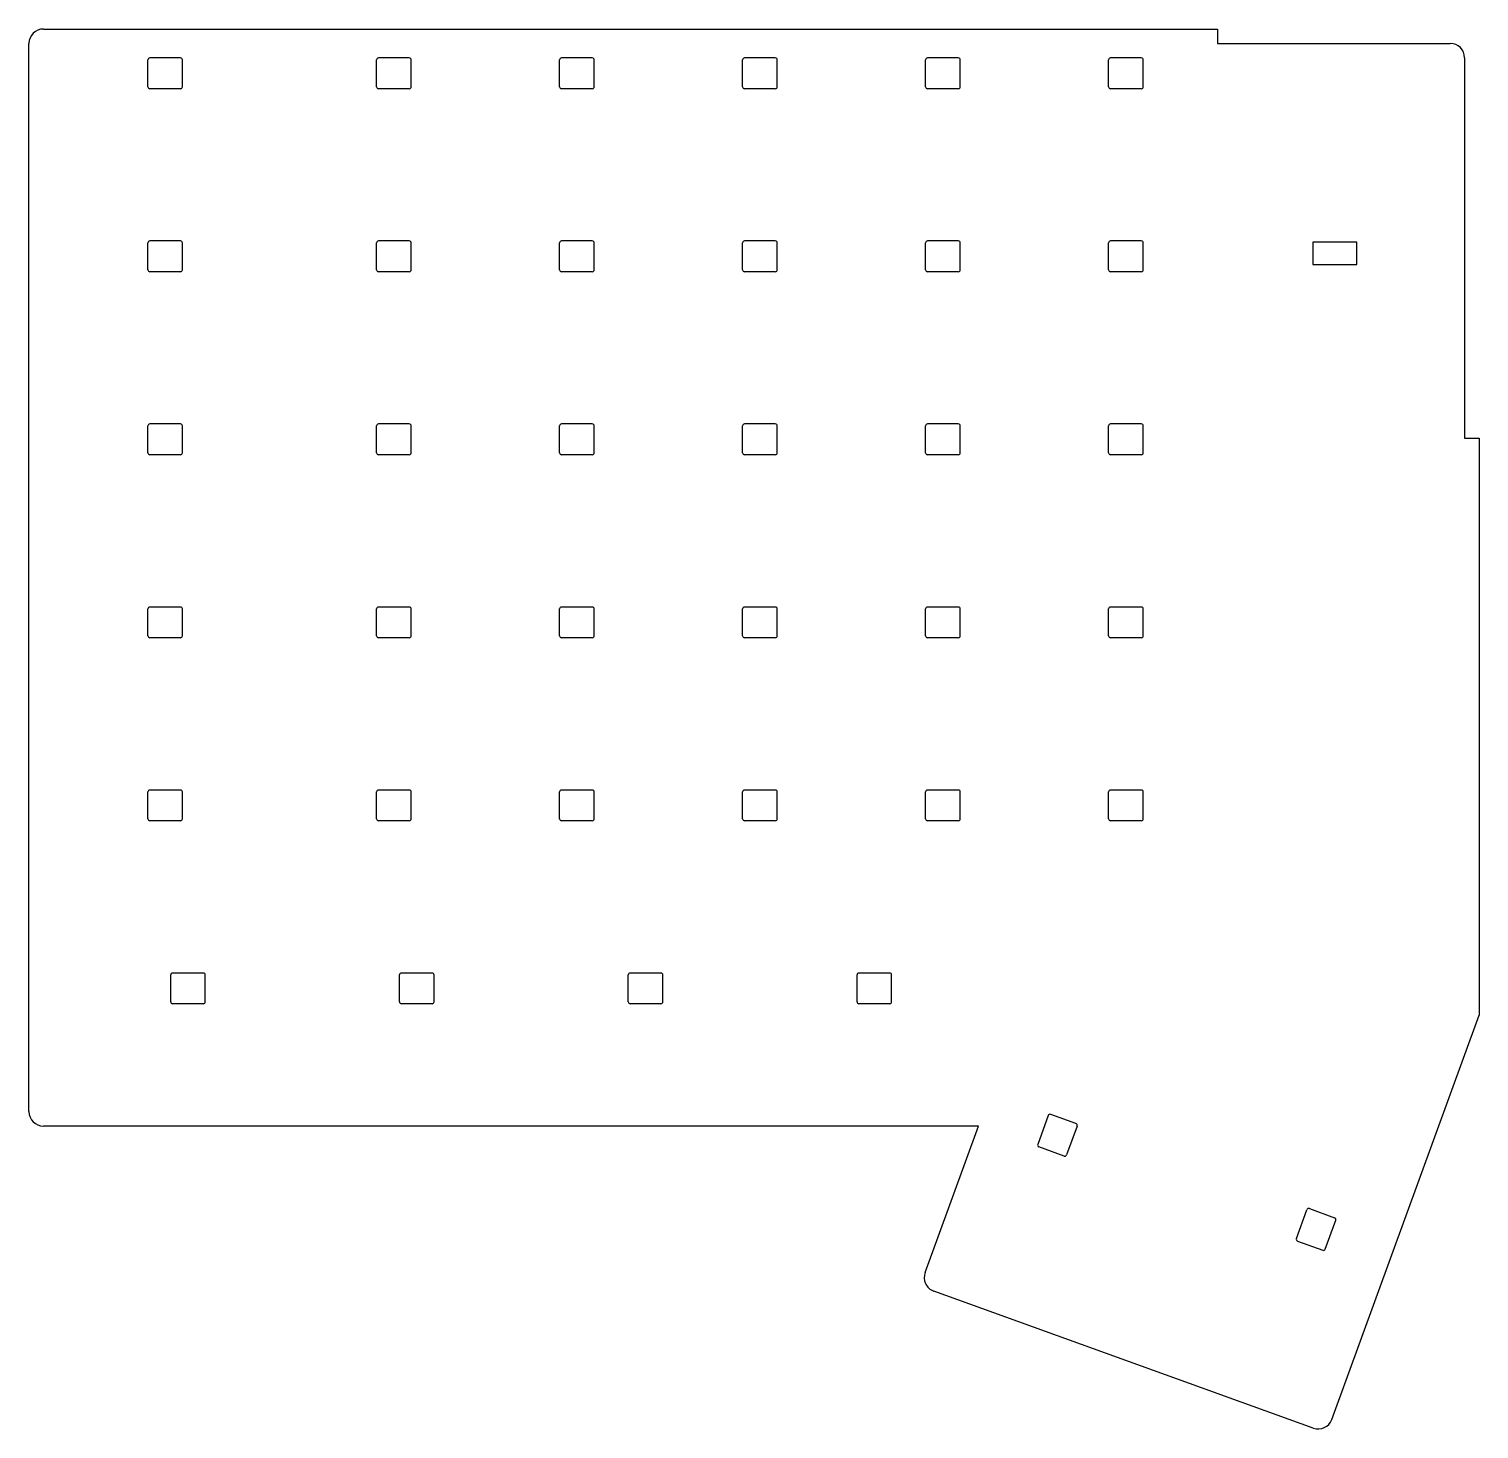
# Model space of a CAD drawing. Extents: x 5 to 156, y -160 to -14.
import ezdxf

# ---------------------------------------------------------------- set-up
doc = ezdxf.new("R2010")
doc.units = 0
doc.layers.add('BLACK', color=7, linetype='CONTINUOUS')

msp = doc.modelspace()

# ---------------------------------------------------------------- linework, layer by layer
at = {"layer": 'BLACK', "linetype": 'CONTINUOUS'}
for p, q in [((6.3768, -14.4), (128.6, -14.4)), ((128.6, -14.4), (128.6, -15.9)), ((4.8768, -127.087), (4.8768, -15.9)), ((128.6, -15.9), (152.812, -15.9)), ((17.2505, -20.4125), (17.2505, -17.6125)), ((20.6505, -17.4125), (17.4505, -17.4125)), ((20.8505, -20.4125), (20.8505, -17.6125)), ((41.0625, -20.4125), (41.0625, -17.6125)), ((44.4625, -17.4125), (41.2625, -17.4125)), ((44.6625, -20.4125), (44.6625, -17.6125)), ((60.1125, -20.4125), (60.1125, -17.6125)), ((63.5125, -17.4125), (60.3125, -17.4125)), ((63.7125, -20.4125), (63.7125, -17.6125)), ((79.1625, -20.4125), (79.1625, -17.6125)), ((82.5625, -17.4125), (79.3625, -17.4125)), ((82.7625, -20.4125), (82.7625, -17.6125)), ((98.2125, -20.4125), (98.2125, -17.6125)), ((101.612, -17.4125), (98.4125, -17.4125)), ((101.812, -20.4125), (101.812, -17.6125)), ((117.262, -20.4125), (117.262, -17.6125)), ((120.662, -17.4125), (117.462, -17.4125)), ((120.862, -20.4125), (120.862, -17.6125)), ((154.312, -17.4), (154.312, -57)), ((20.6505, -20.6125), (17.4505, -20.6125)), ((44.4625, -20.6125), (41.2625, -20.6125)), ((63.5125, -20.6125), (60.3125, -20.6125)), ((82.5625, -20.6125), (79.3625, -20.6125)), ((101.612, -20.6125), (98.4125, -20.6125)), ((120.662, -20.6125), (117.462, -20.6125)), ((17.2505, -39.4625), (17.2505, -36.6625)), ((20.6505, -36.4625), (17.4505, -36.4625)), ((20.8505, -39.4625), (20.8505, -36.6625)), ((41.0625, -39.4625), (41.0625, -36.6625)), ((44.4625, -36.4625), (41.2625, -36.4625)), ((44.6625, -39.4625), (44.6625, -36.6625)), ((60.1125, -39.4625), (60.1125, -36.6625)), ((63.5125, -36.4625), (60.3125, -36.4625)), ((63.7125, -39.4625), (63.7125, -36.6625)), ((79.1625, -39.4625), (79.1625, -36.6625)), ((82.5625, -36.4625), (79.3625, -36.4625)), ((82.7625, -39.4625), (82.7625, -36.6625)), ((98.2125, -39.4625), (98.2125, -36.6625)), ((101.612, -36.4625), (98.4125, -36.4625)), ((101.812, -39.4625), (101.812, -36.6625)), ((117.262, -39.4625), (117.262, -36.6625)), ((120.662, -36.4625), (117.462, -36.4625)), ((120.862, -39.4625), (120.862, -36.6625)), ((143.091, -36.6014), (138.532, -36.6014)), ((138.532, -36.6014), (138.532, -38.9001)), ((143.091, -38.9001), (143.091, -36.6014)), ((138.532, -38.9001), (143.091, -38.9001)), ((20.6505, -39.6625), (17.4505, -39.6625)), ((44.4625, -39.6625), (41.2625, -39.6625)), ((63.5125, -39.6625), (60.3125, -39.6625)), ((82.5625, -39.6625), (79.3625, -39.6625)), ((101.612, -39.6625), (98.4125, -39.6625)), ((120.662, -39.6625), (117.462, -39.6625)), ((17.2505, -58.5125), (17.2505, -55.7125)), ((20.6505, -55.5125), (17.4505, -55.5125)), ((20.8505, -58.5125), (20.8505, -55.7125)), ((41.0625, -58.5125), (41.0625, -55.7125)), ((44.4625, -55.5125), (41.2625, -55.5125)), ((44.6625, -58.5125), (44.6625, -55.7125)), ((60.1125, -58.5125), (60.1125, -55.7125)), ((63.5125, -55.5125), (60.3125, -55.5125)), ((63.7125, -58.5125), (63.7125, -55.7125)), ((79.1625, -58.5125), (79.1625, -55.7125)), ((82.5625, -55.5125), (79.3625, -55.5125)), ((82.7625, -58.5125), (82.7625, -55.7125)), ((98.2125, -58.5125), (98.2125, -55.7125)), ((101.612, -55.5125), (98.4125, -55.5125)), ((101.812, -58.5125), (101.812, -55.7125)), ((117.262, -58.5125), (117.262, -55.7125)), ((120.662, -55.5125), (117.462, -55.5125)), ((120.862, -58.5125), (120.862, -55.7125)), ((154.312, -57), (155.812, -57)), ((155.812, -57), (155.812, -117.04)), ((20.6505, -58.7125), (17.4505, -58.7125)), ((44.4625, -58.7125), (41.2625, -58.7125)), ((63.5125, -58.7125), (60.3125, -58.7125)), ((82.5625, -58.7125), (79.3625, -58.7125)), ((101.612, -58.7125), (98.4125, -58.7125)), ((120.662, -58.7125), (117.462, -58.7125)), ((17.2505, -77.5625), (17.2505, -74.7625)), ((20.6505, -74.5625), (17.4505, -74.5625)), ((20.8505, -77.5625), (20.8505, -74.7625)), ((41.0625, -77.5625), (41.0625, -74.7625)), ((44.4625, -74.5625), (41.2625, -74.5625)), ((44.6625, -77.5625), (44.6625, -74.7625)), ((60.1125, -77.5625), (60.1125, -74.7625)), ((63.5125, -74.5625), (60.3125, -74.5625)), ((63.7125, -77.5625), (63.7125, -74.7625)), ((79.1625, -77.5625), (79.1625, -74.7625)), ((82.5625, -74.5625), (79.3625, -74.5625)), ((82.7625, -77.5625), (82.7625, -74.7625)), ((98.2125, -77.5625), (98.2125, -74.7625)), ((101.612, -74.5625), (98.4125, -74.5625)), ((101.812, -77.5625), (101.812, -74.7625)), ((117.262, -77.5625), (117.262, -74.7625)), ((120.662, -74.5625), (117.462, -74.5625)), ((120.862, -77.5625), (120.862, -74.7625)), ((20.6505, -77.7625), (17.4505, -77.7625)), ((44.4625, -77.7625), (41.2625, -77.7625)), ((63.5125, -77.7625), (60.3125, -77.7625)), ((82.5625, -77.7625), (79.3625, -77.7625)), ((101.612, -77.7625), (98.4125, -77.7625)), ((120.662, -77.7625), (117.462, -77.7625)), ((17.2505, -96.6125), (17.2505, -93.8125)), ((20.6505, -93.6125), (17.4505, -93.6125)), ((20.8505, -96.6125), (20.8505, -93.8125)), ((41.0625, -96.6125), (41.0625, -93.8125)), ((44.4625, -93.6125), (41.2625, -93.6125)), ((44.6625, -96.6125), (44.6625, -93.8125)), ((60.1125, -96.6125), (60.1125, -93.8125)), ((63.5125, -93.6125), (60.3125, -93.6125)), ((63.7125, -96.6125), (63.7125, -93.8125)), ((79.1625, -96.6125), (79.1625, -93.8125)), ((82.5625, -93.6125), (79.3625, -93.6125)), ((82.7625, -96.6125), (82.7625, -93.8125)), ((98.2125, -96.6125), (98.2125, -93.8125)), ((101.612, -93.6125), (98.4125, -93.6125)), ((101.812, -96.6125), (101.812, -93.8125)), ((117.262, -96.6125), (117.262, -93.8125)), ((120.662, -93.6125), (117.462, -93.6125)), ((120.862, -96.6125), (120.862, -93.8125)), ((20.6505, -96.8125), (17.4505, -96.8125)), ((44.4625, -96.8125), (41.2625, -96.8125)), ((63.5125, -96.8125), (60.3125, -96.8125)), ((82.5625, -96.8125), (79.3625, -96.8125)), ((101.612, -96.8125), (98.4125, -96.8125)), ((120.662, -96.8125), (117.462, -96.8125)), ((19.631, -115.662), (19.631, -112.862)), ((23.031, -112.662), (19.831, -112.662)), ((23.231, -115.662), (23.231, -112.862)), ((43.4435, -115.662), (43.4435, -112.862)), ((46.8435, -112.662), (43.6435, -112.662)), ((47.0435, -115.662), (47.0435, -112.862)), ((67.256, -115.662), (67.256, -112.862)), ((70.656, -112.662), (67.456, -112.662)), ((70.856, -115.662), (70.856, -112.862)), ((91.0685, -115.662), (91.0685, -112.862)), ((94.4685, -112.662), (91.2685, -112.662)), ((94.6685, -115.662), (94.6685, -112.862)), ((23.031, -115.862), (19.831, -115.862)), ((46.8435, -115.862), (43.6435, -115.862)), ((70.656, -115.862), (67.456, -115.862)), ((94.4685, -115.862), (91.2685, -115.862)), ((140.488, -159.135), (155.812, -117.04)), ((110.973, -127.495), (109.879, -130.502)), ((113.861, -128.333), (111.23, -127.376)), ((103.708, -128.588), (6.3768, -128.588)), ((98.155, -143.838), (103.708, -128.588)), ((113.98, -128.59), (112.886, -131.597)), ((112.629, -131.716), (109.998, -130.758)), ((136.801, -140.301), (137.895, -137.294)), ((138.152, -137.174), (140.783, -138.132)), ((139.808, -141.395), (140.902, -138.388)), ((136.92, -140.557), (139.552, -141.515)), ((138.565, -160.032), (99.0515, -145.761))]:
    msp.add_line(p, q, dxfattribs=at)
at = {"layer": 'BLACK'}
for centre, radius, start, end in [((6.3768, -15.9), 1.5, 90, 180), ((152.812, -17.4), 1.5, 0, 90), ((17.4505, -17.6125), 0.2, 90, 180), ((20.6505, -17.6125), 0.2, 0, 90), ((41.2625, -17.6125), 0.2, 90, 180), ((44.4625, -17.6125), 0.2, 0, 90), ((60.3125, -17.6125), 0.2, 90, 180), ((63.5125, -17.6125), 0.2, 0, 90), ((79.3625, -17.6125), 0.2, 90, 180), ((82.5625, -17.6125), 0.2, 0, 90), ((98.4125, -17.6125), 0.2, 90, 180), ((101.612, -17.6125), 0.2, 0, 90), ((117.462, -17.6125), 0.2, 90, 180), ((120.662, -17.6125), 0.2, 0, 90), ((17.4505, -20.4125), 0.2, 180, 270), ((20.6505, -20.4125), 0.2, -90, 0), ((41.2625, -20.4125), 0.2, 180, 270), ((44.4625, -20.4125), 0.2, -90, 0), ((60.3125, -20.4125), 0.2, 180, 270), ((63.5125, -20.4125), 0.2, -90, 0), ((79.3625, -20.4125), 0.2, 180, 270), ((82.5625, -20.4125), 0.2, -90, 0), ((98.4125, -20.4125), 0.2, 180, 270), ((101.612, -20.4125), 0.2, -90, 0), ((117.462, -20.4125), 0.2, 180, 270), ((120.662, -20.4125), 0.2, -90, 0), ((17.4505, -36.6625), 0.2, 90, 180), ((20.6505, -36.6625), 0.2, 0, 90), ((41.2625, -36.6625), 0.2, 90, 180), ((44.4625, -36.6625), 0.2, 0, 90), ((60.3125, -36.6625), 0.2, 90, 180), ((63.5125, -36.6625), 0.2, 0, 90), ((79.3625, -36.6625), 0.2, 90, 180), ((82.5625, -36.6625), 0.2, 0, 90), ((98.4125, -36.6625), 0.2, 90, 180), ((101.612, -36.6625), 0.2, 0, 90), ((117.462, -36.6625), 0.2, 90, 180), ((120.662, -36.6625), 0.2, 0, 90), ((17.4505, -39.4625), 0.2, 180, 270), ((20.6505, -39.4625), 0.2, -90, 0), ((41.2625, -39.4625), 0.2, 180, 270), ((44.4625, -39.4625), 0.2, -90, 0), ((60.3125, -39.4625), 0.2, 180, 270), ((63.5125, -39.4625), 0.2, -90, 0), ((79.3625, -39.4625), 0.2, 180, 270), ((82.5625, -39.4625), 0.2, -90, 0), ((98.4125, -39.4625), 0.2, 180, 270), ((101.612, -39.4625), 0.2, -90, 0), ((117.462, -39.4625), 0.2, 180, 270), ((120.662, -39.4625), 0.2, -90, 0), ((17.4505, -55.7125), 0.2, 90, 180), ((20.6505, -55.7125), 0.2, 0, 90), ((41.2625, -55.7125), 0.2, 90, 180), ((44.4625, -55.7125), 0.2, 0, 90), ((60.3125, -55.7125), 0.2, 90, 180), ((63.5125, -55.7125), 0.2, 0, 90), ((79.3625, -55.7125), 0.2, 90, 180), ((82.5625, -55.7125), 0.2, 0, 90), ((98.4125, -55.7125), 0.2, 90, 180), ((101.612, -55.7125), 0.2, 0, 90), ((117.462, -55.7125), 0.2, 90, 180), ((120.662, -55.7125), 0.2, 0, 90), ((17.4505, -58.5125), 0.2, 180, 270), ((20.6505, -58.5125), 0.2, -90, 0), ((41.2625, -58.5125), 0.2, 180, 270), ((44.4625, -58.5125), 0.2, -90, 0), ((60.3125, -58.5125), 0.2, 180, 270), ((63.5125, -58.5125), 0.2, -90, 0), ((79.3625, -58.5125), 0.2, 180, 270), ((82.5625, -58.5125), 0.2, -90, 0), ((98.4125, -58.5125), 0.2, 180, 270), ((101.612, -58.5125), 0.2, -90, 0), ((117.462, -58.5125), 0.2, 180, 270), ((120.662, -58.5125), 0.2, -90, 0), ((17.4505, -74.7625), 0.2, 90, 180), ((20.6505, -74.7625), 0.2, 0, 90), ((41.2625, -74.7625), 0.2, 90, 180), ((44.4625, -74.7625), 0.2, 0, 90), ((60.3125, -74.7625), 0.2, 90, 180), ((63.5125, -74.7625), 0.2, 0, 90), ((79.3625, -74.7625), 0.2, 90, 180), ((82.5625, -74.7625), 0.2, 0, 90), ((98.4125, -74.7625), 0.2, 90, 180), ((101.612, -74.7625), 0.2, 0, 90), ((117.462, -74.7625), 0.2, 90, 180), ((120.662, -74.7625), 0.2, 0, 90), ((17.4505, -77.5625), 0.2, 180, 270), ((20.6505, -77.5625), 0.2, -90, 0), ((41.2625, -77.5625), 0.2, 180, 270), ((44.4625, -77.5625), 0.2, -90, 0), ((60.3125, -77.5625), 0.2, 180, 270), ((63.5125, -77.5625), 0.2, -90, 0), ((79.3625, -77.5625), 0.2, 180, 270), ((82.5625, -77.5625), 0.2, -90, 0), ((98.4125, -77.5625), 0.2, 180, 270), ((101.612, -77.5625), 0.2, -90, 0), ((117.462, -77.5625), 0.2, 180, 270), ((120.662, -77.5625), 0.2, -90, 0), ((17.4505, -93.8125), 0.2, 90, 180), ((20.6505, -93.8125), 0.2, 0, 90), ((41.2625, -93.8125), 0.2, 90, 180), ((44.4625, -93.8125), 0.2, 0, 90), ((60.3125, -93.8125), 0.2, 90, 180), ((63.5125, -93.8125), 0.2, 0, 90), ((79.3625, -93.8125), 0.2, 90, 180), ((82.5625, -93.8125), 0.2, 0, 90), ((98.4125, -93.8125), 0.2, 90, 180), ((101.612, -93.8125), 0.2, 0, 90), ((117.462, -93.8125), 0.2, 90, 180), ((120.662, -93.8125), 0.2, 0, 90), ((17.4505, -96.6125), 0.2, 180, 270), ((20.6505, -96.6125), 0.2, -90, 0), ((41.2625, -96.6125), 0.2, 180, 270), ((44.4625, -96.6125), 0.2, -90, 0), ((60.3125, -96.6125), 0.2, 180, 270), ((63.5125, -96.6125), 0.2, -90, 0), ((79.3625, -96.6125), 0.2, 180, 270), ((82.5625, -96.6125), 0.2, -90, 0), ((98.4125, -96.6125), 0.2, 180, 270), ((101.612, -96.6125), 0.2, -90, 0), ((117.462, -96.6125), 0.2, 180, 270), ((120.662, -96.6125), 0.2, -90, 0), ((19.831, -112.862), 0.2, 90, 180), ((23.031, -112.862), 0.2, 0, 90), ((43.6435, -112.862), 0.2, 90, 180), ((46.8435, -112.862), 0.2, 0, 90), ((67.456, -112.862), 0.2, 90, 180), ((70.656, -112.862), 0.2, 0, 90), ((91.2685, -112.862), 0.2, 90, 180), ((94.4685, -112.862), 0.2, 0, 90), ((19.831, -115.662), 0.2, 180, 270), ((23.031, -115.662), 0.2, -90, 0), ((43.6435, -115.662), 0.2, 180, 270), ((46.8435, -115.662), 0.2, -90, 0), ((67.456, -115.662), 0.2, 180, 270), ((70.656, -115.662), 0.2, -90, 0), ((91.2685, -115.662), 0.2, 180, 270), ((94.4685, -115.662), 0.2, -90, 0), ((6.3768, -127.087), 1.5, 180, 270), ((111.161, -127.563), 0.2, 70.0001, 160), ((113.792, -128.521), 0.2, -19.9999, 70.0001), ((110.067, -130.57), 0.2, 160, 250), ((112.698, -131.528), 0.2, -110, -20), ((138.083, -137.362), 0.2, 70, 160), ((140.714, -138.32), 0.2, -19.9999, 70.0001), ((136.989, -140.369), 0.2, 160, 250), ((139.62, -141.327), 0.2, -110, -19.9999), ((99.5646, -144.351), 1.5, -200, -110), ((139.078, -158.622), 1.5, -110, -20)]:
    msp.add_arc(centre, radius, start, end, dxfattribs=at)

doc.saveas('drawing.dxf')
